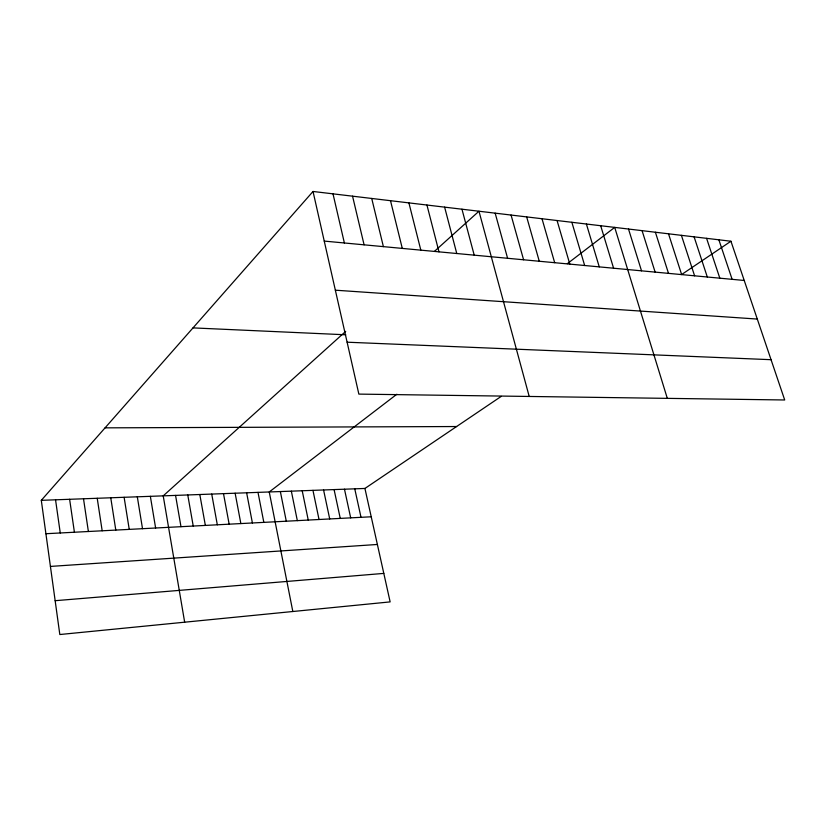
<?xml version="1.0" encoding="UTF-8"?>
<svg xmlns="http://www.w3.org/2000/svg" width="826" height="826" viewBox="0 0 826 826"><rect width="100%" height="100%" fill="white"/><g stroke="black" fill="none" stroke-linecap="round" stroke-linejoin="round"><path stroke-width="1.24" d="M501.237 396.377L364.927 488.455L390.14 601.896L59.823 634.533L41.3 500.329L313.023 191.467L730.938 241.233L784.7 399.98L358.856 394.105L313.023 191.467M345.691 331.371L163.218 495.858L184.663 622.195M434.631 251.197L478.966 211.229L529.208 396.459M396.862 394.229L269.245 491.966L292.827 611.508M567.359 263.659L614.709 227.387L667.315 398.369M681.822 274.408L730.938 241.233M55.156 600.698L383.801 573.399M50.427 566.419L377.379 544.468M45.905 533.72L371.225 516.787M41.3 500.329L364.927 488.455M105.067 427.847L456.592 426.536M347.116 342.201L771.05 359.692M193.005 327.891L345.774 334.788M335.356 290.194L757.297 319.063M324.246 241.089L744.226 280.468M718.857 239.788L732.125 279.333M706.581 238.332L719.818 278.176M694.098 236.845L707.304 277.009M681.409 235.338L694.594 275.812M668.513 233.799L681.657 274.604M655.4 232.24L668.502 273.365M642.07 230.65L655.132 272.115M628.503 229.029L641.523 270.835M600.678 225.715L613.594 268.223M586.398 224.022L599.253 266.87M571.86 222.287L584.663 265.507M557.065 220.532L569.806 264.113M542.011 218.735L554.68 262.699M526.678 216.908L539.275 261.253M511.067 215.049L523.591 259.777M495.166 213.16L507.598 258.28M461.961 209.205L474.217 255.151M444.625 207.14L456.768 253.52M426.939 205.034L438.978 251.847M408.901 202.886L420.826 250.144M390.502 200.697L402.293 248.409M371.721 198.457L383.388 246.633M352.557 196.175L364.09 244.826M333.002 193.842L344.38 242.978M354.757 488.827L361.014 517.324M344.473 489.199L350.689 517.861M334.086 489.581L340.26 518.398M323.575 489.973L329.708 518.945M312.951 490.355L319.032 519.502M302.213 490.758L308.243 520.07M291.341 491.15L297.329 520.638M280.355 491.553L286.292 521.206M258.001 492.379L263.835 522.383M246.633 492.792L252.405 522.972M235.131 493.215L240.851 523.57M223.495 493.638L229.153 524.18M211.724 494.072L217.321 524.799M199.809 494.516L205.354 525.419M187.76 494.95L193.232 526.048M175.566 495.404L180.977 526.689M150.353 496.323L155.618 528.01M137.312 496.808L142.516 528.692M124.117 497.293L129.238 529.383M110.756 497.779L115.795 530.085M97.22 498.274L102.176 530.788M83.509 498.78L88.382 531.51M69.621 499.286L74.412 532.233M55.548 499.802L60.257 532.976"/></g></svg>
